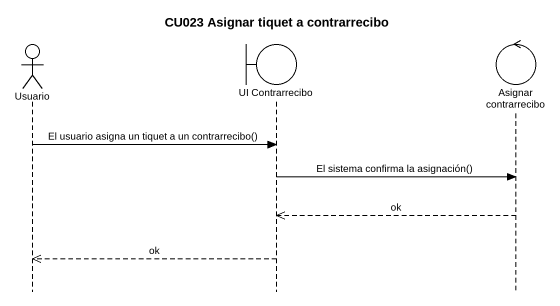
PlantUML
@startuml
title CU023 Asignar tiquet a contrarrecibo
hide footbox
actor Usuario
boundary "UI Contrarrecibo" as UI_Contrarrecibo
control "Asignar contrarrecibo" as Asignar_contrarrecibo

Usuario -> UI_Contrarrecibo : El usuario asigna un tiquet a un contrarrecibo()
UI_Contrarrecibo -> Asignar_contrarrecibo : El sistema confirma la asignación()
Asignar_contrarrecibo -->> UI_Contrarrecibo : ok
UI_Contrarrecibo -->> Usuario : ok
@enduml
